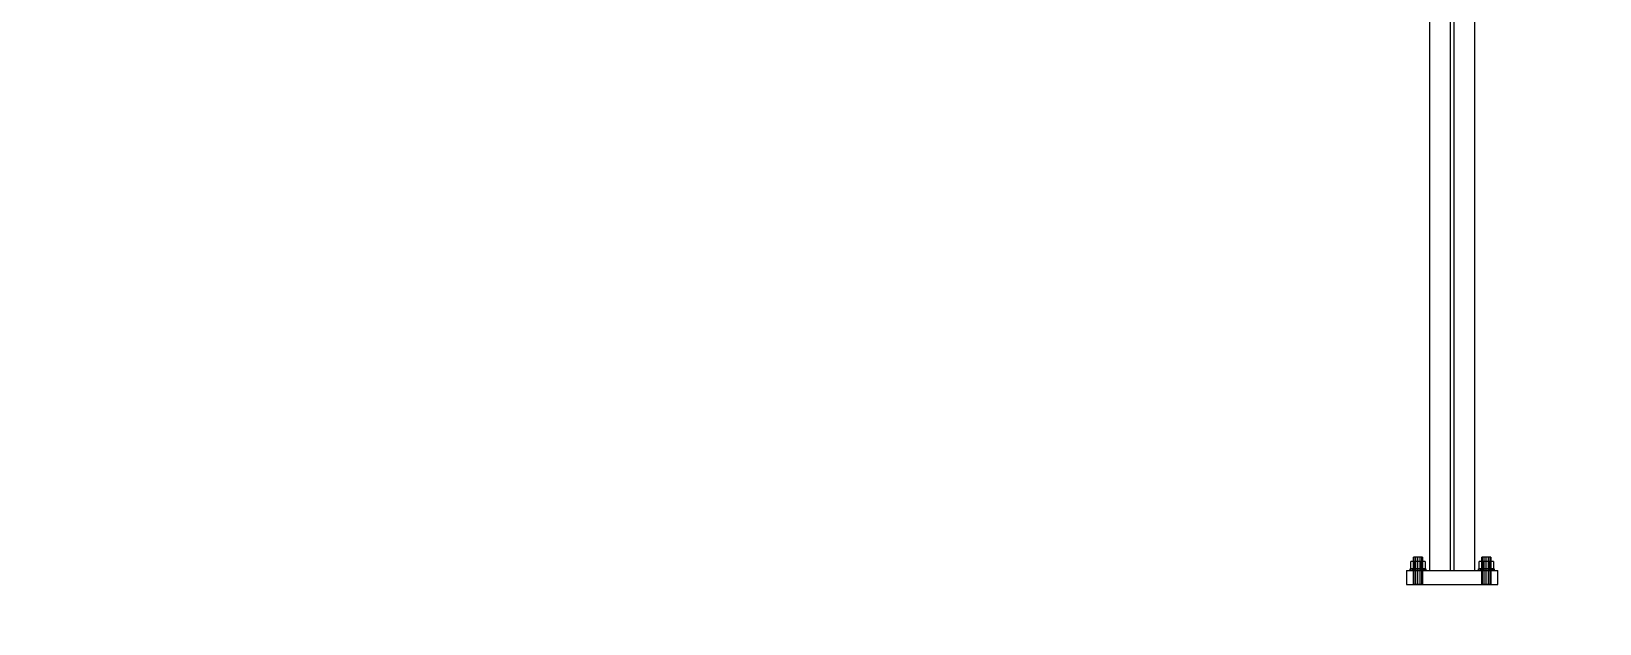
# Model space of a CAD drawing. Header units: millimetres. Extents: x -1970 to 34302, y -65268 to 6837.
# Drawn here: x 19881 to 22635, y -68 to 971 of the extents above; entities that cross this region are included whole.
import ezdxf

# ---------------------------------------------------------------- set-up
doc = ezdxf.new("R2010")
doc.units = ezdxf.units.MM
doc.layers.add('COTAS_P', color=1, linetype='Continuous', lineweight=0)
doc.layers.add('lateral_C02', color=7, linetype='Continuous', lineweight=0)
doc.dimstyles.new('R19_100', dxfattribs={"dimtxt": 250, "dimasz": 150, "dimexe": 150, "dimexo": 80, "dimgap": 100, "dimtad": 1, "dimtih": 1, "dimtoh": 1, "dimdsep": 46, "dimcen": 0.09, "dimadec": 0, "dimazin": 0, "dimtfac": 1, "dimtdec": 4, "dimtofl": 0, "dimtmove": 0, "dimatfit": 3, "dimfxl": 1, "dimtolj": 1, "dimtzin": 0, "dimarcsym": 0})

# ---------------------------------------------------------------- blocks, each defined once
blk = doc.blocks.new('*D3')
at = {"layer": 'COTAS_P', "color": 0, "lineweight": -2, "transparency": 16777216}
for p, q in [((25334.8, 3271.6), (25051.3, 4199.2)), ((16158.2, 1324.5), (24951.7, 4011.9)), ((16254.4, 496.5), (15970.9, 1424.2))]:
    blk.add_line(p, q, dxfattribs=at)
at = {"layer": 'COTAS_P', "color": 0, "transparency": 16777216}
for points in [[(24944.4, 4035.8), (24959, 3988), (25095.1, 4055.8)], [(16150.9, 1348.5), (16165.5, 1300.6), (16014.7, 1280.7)]]:
    blk.add_solid(points, dxfattribs=at)
at = {"layer": 'Defpoints', "color": 0, "transparency": 16777216}
for p in [(25095.1, 4055.8), (25358.2, 3195.1), (16277.8, 420)]:
    blk.add_point(p, dxfattribs=at)
blk = doc.blocks.new('*D22')
at = {"layer": 'COTAS_P', "color": 0, "lineweight": -2, "transparency": 16777216}
for p, q in [((112.7, -80), (112.7, -2650)), ((34302.1, -80), (34302.1, -2650)), ((262.7, -2500), (34152.1, -2500))]:
    blk.add_line(p, q, dxfattribs=at)
at = {"layer": 'COTAS_P', "color": 0, "transparency": 16777216}
for points in [[(262.7, -2475), (262.7, -2525), (112.7, -2500)], [(34152.1, -2475), (34152.1, -2525), (34302.1, -2500)]]:
    blk.add_solid(points, dxfattribs=at)
at = {"layer": 'Defpoints', "color": 0, "transparency": 16777216}
for p in [(112.7, 0), (34302.1, 0), (34302.1, -2500)]:
    blk.add_point(p, dxfattribs=at)

msp = doc.modelspace()

# ---------------------------------------------------------------- linework, layer by layer
at = {"layer": 'lateral_C02'}
for p, q in [((22335.756, 1927.864), (22335.756, 25)), ((22372.256, 1927.864), (22372.256, 25)), ((22379.256, 25), (22379.256, 1927.864)), ((22415.756, 25), (22415.756, 1927.864)), ((22302.821, 28), (22301.756, 28)), ((22301.756, 25), (22301.756, 28)), ((22305.856, 28), (22302.821, 28)), ((22302.821, 25), (22302.821, 28)), ((22309.356, 40.8), (22302.956, 40.8)), ((22302.956, 28), (22302.956, 40.8)), ((22309.356, 28), (22302.956, 28)), ((22310.398, 28), (22305.856, 28)), ((22305.856, 25), (22305.856, 28)), ((22308.827, 48), (22307.756, 48)), ((22307.756, 0), (22307.756, 48)), ((22311.756, 48), (22308.827, 48)), ((22308.827, 0), (22308.827, 48)), ((22322.156, 40.8), (22309.356, 40.8)), ((22309.356, 28), (22309.356, 40.8)), ((22322.156, 28), (22309.356, 28)), ((22315.756, 28), (22310.398, 28)), ((22310.398, 25), (22310.398, 28)), ((22315.756, 48), (22311.756, 48)), ((22311.756, 0), (22311.756, 48)), ((22319.756, 48), (22315.756, 48)), ((22315.756, 0), (22315.756, 48)), ((22321.113, 28), (22315.756, 28)), ((22315.756, 25), (22315.756, 28)), ((22322.684, 48), (22319.756, 48)), ((22319.756, 0), (22319.756, 48)), ((22325.655, 28), (22321.113, 28)), ((22321.113, 25), (22321.113, 28)), ((22328.556, 40.8), (22322.156, 40.8)), ((22322.156, 28), (22322.156, 40.8)), ((22322.156, 28), (22328.556, 28)), ((22323.756, 48), (22322.684, 48)), ((22322.684, 0), (22322.684, 48)), ((22323.756, 48), (22323.756, 0)), ((22328.69, 28), (22325.655, 28)), ((22325.655, 25), (22325.655, 28)), ((22328.556, 40.8), (22328.556, 28)), ((22329.756, 28), (22328.69, 28)), ((22328.69, 25), (22328.69, 28)), ((22329.756, 28), (22329.756, 25)), ((22422.821, 28), (22421.756, 28)), ((22421.756, 25), (22421.756, 28)), ((22425.856, 28), (22422.821, 28)), ((22422.821, 25), (22422.821, 28)), ((22429.356, 40.8), (22422.956, 40.8)), ((22422.956, 28), (22422.956, 40.8)), ((22429.356, 28), (22422.956, 28)), ((22430.398, 28), (22425.856, 28)), ((22425.856, 25), (22425.856, 28)), ((22428.827, 48), (22427.756, 48)), ((22427.756, 0), (22427.756, 48)), ((22431.756, 48), (22428.827, 48)), ((22428.827, 0), (22428.827, 48)), ((22442.156, 40.8), (22429.356, 40.8)), ((22429.356, 28), (22429.356, 40.8)), ((22442.156, 28), (22429.356, 28)), ((22435.756, 28), (22430.398, 28)), ((22430.398, 25), (22430.398, 28)), ((22435.756, 48), (22431.756, 48)), ((22431.756, 0), (22431.756, 48)), ((22439.756, 48), (22435.756, 48)), ((22435.756, 0), (22435.756, 48)), ((22441.113, 28), (22435.756, 28)), ((22435.756, 25), (22435.756, 28)), ((22442.684, 48), (22439.756, 48)), ((22439.756, 0), (22439.756, 48)), ((22445.655, 28), (22441.113, 28)), ((22441.113, 25), (22441.113, 28)), ((22448.556, 40.8), (22442.156, 40.8)), ((22442.156, 28), (22442.156, 40.8)), ((22442.156, 28), (22448.556, 28)), ((22443.756, 48), (22442.684, 48)), ((22442.684, 0), (22442.684, 48)), ((22443.756, 48), (22443.756, 0)), ((22448.69, 28), (22445.655, 28)), ((22445.655, 25), (22445.655, 28)), ((22448.556, 40.8), (22448.556, 28)), ((22449.756, 28), (22448.69, 28)), ((22448.69, 25), (22448.69, 28)), ((22449.756, 28), (22449.756, 25)), ((22295.756, 25), (22455.756, 25)), ((22295.756, 25), (22295.756, 0)), ((22295.756, 0), (22455.756, 0)), ((22302.821, 25), (22301.756, 25)), ((22305.856, 25), (22302.821, 25)), ((22310.398, 25), (22305.856, 25)), ((22308.827, 0), (22307.756, 0)), ((22311.756, 0), (22308.827, 0)), ((22315.756, 25), (22310.398, 25)), ((22315.756, 0), (22311.756, 0)), ((22321.113, 25), (22315.756, 25)), ((22319.756, 0), (22315.756, 0)), ((22322.684, 0), (22319.756, 0)), ((22325.655, 25), (22321.113, 25)), ((22322.684, 0), (22323.756, 0)), ((22328.69, 25), (22325.655, 25)), ((22328.69, 25), (22329.756, 25)), ((22335.756, 25), (22415.756, 25)), ((22372.256, 25), (22379.256, 25)), ((22422.821, 25), (22421.756, 25)), ((22425.856, 25), (22422.821, 25)), ((22430.398, 25), (22425.856, 25)), ((22428.827, 0), (22427.756, 0)), ((22431.756, 0), (22428.827, 0)), ((22435.756, 25), (22430.398, 25)), ((22435.756, 0), (22431.756, 0)), ((22441.113, 25), (22435.756, 25)), ((22439.756, 0), (22435.756, 0)), ((22442.684, 0), (22439.756, 0)), ((22445.655, 25), (22441.113, 25)), ((22442.684, 0), (22443.756, 0)), ((22448.69, 25), (22445.655, 25)), ((22448.69, 25), (22449.756, 25)), ((22455.756, 0), (22455.756, 25))]:
    msp.add_line(p, q, dxfattribs=at)

# ---------------------------------------------------------------- dimensions: what is measured, and where the dimension line sits
at = {"layer": 'COTAS_P'}
for p1, p2, distance, picture, middle in [((16277.765, 420), (25358.187, 3195.061), 900, '*D3', (20554.937, 2668.234)), ((112.7, 0), (34302.083, 0), -2500, '*D22', (17207.392, -2500))]:
    dim = msp.add_aligned_dim(p1=p1, p2=p2, distance=distance, text='<> P', dimstyle='R19_100', dxfattribs=at)
    dim.commit()
    dim.dimension.update_dxf_attribs({"geometry": picture, "text_midpoint": middle})

doc.saveas('drawing.dxf')
